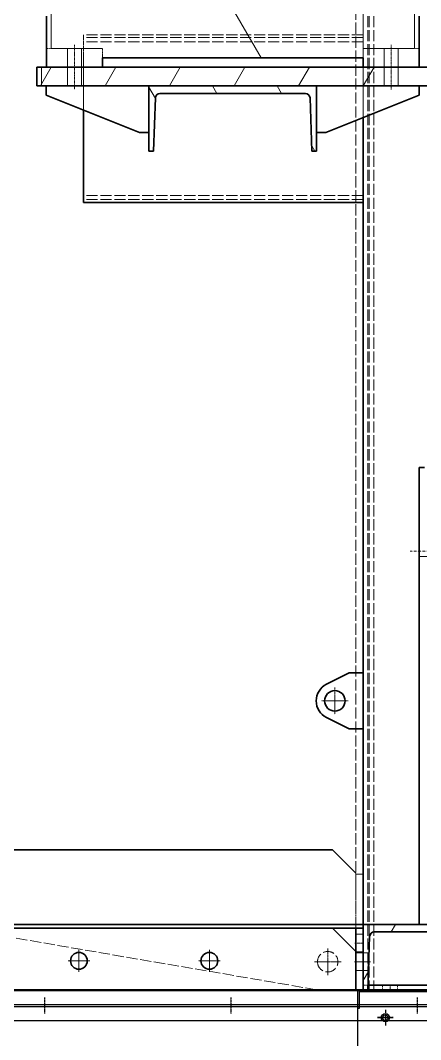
# Model space of a CAD drawing. Header units: millimetres. Extents: x 8833 to 38240, y 5836 to 26631.
# Drawn here: x 19169 to 19599, y 12357 to 13451 of the extents above; entities that cross this region are included whole.
import ezdxf

# ---------------------------------------------------------------- set-up
doc = ezdxf.new("R2010")
doc.units = ezdxf.units.MM
for name, pattern in [('CENTER', [2, 1.25, -0.25, 0.25, -0.25]), ('DASHDOT', [18.5, 12, -3, 0.5, -3]), ('DASHED', [15, 12, -3])]:
    doc.linetypes.add(name, pattern=pattern)
doc.layers.add('center', color=1, linetype='CENTER')

# ---------------------------------------------------------------- blocks, each defined once
blk = doc.blocks.new('A$C55E021B5')
at = {"color": 7, "linetype": 'DASHED', "lineweight": 13}
for p, q in [((708.4, 2140.5), (708.4, 0.5)), ((713.4, 2140.5), (713.4, 0.5)), ((715, 2140.5), (715, 0.5)), ((720, 1968.5), (720, 172.5)), ((720, 168.1), (720, 1070.5)), ((728, 66.5), (728, 1070.5)), ((720, 1025.5), (1020, 1025.5)), ((720, 1022.5), (1020, 1022.5)), ((720, 1018), (1020, 1018)), ((720, 853), (1020, 853)), ((720, 848.5), (1020, 848.5)), ((770, 0.5), (1362, 101.9))]:
    blk.add_line(p, q, dxfattribs=at)
at = {"color": 7, "linetype": 'DASHED', "lineweight": 13, "ltscale": 0.233333}
blk.add_line((720, 1140.5), (720, 1000.5), dxfattribs=at)
at = {"color": 7, "lineweight": 13, "ltscale": 0.26943}
blk.add_line((910.4, 1140.5), (829.6, 1000.5), dxfattribs=at)
at = {"color": 7, "linetype": 'DASHED', "lineweight": 13, "ltscale": 0.099773}
for p, q in [((664.8, 1070.4), (664.8, 1010.5)), ((1054.8, 1070.4), (1054.8, 1010.5))]:
    blk.add_line(p, q, dxfattribs=at)
at = {"color": 7, "lineweight": 35, "ltscale": 0.091666}
for p, q in [((659.8, 1045.5), (659.8, 990.5)), ((1059.8, 1045.5), (1059.8, 990.5))]:
    blk.add_line(p, q, dxfattribs=at)
at = {"color": 7, "linetype": 'DASHED', "lineweight": 13, "ltscale": 0.041666}
blk.add_line((720, 1025.5), (720, 1000.5), dxfattribs=at)
at = {"color": 7, "linetype": 'DASHED', "lineweight": 13, "ltscale": 0.135}
blk.add_line((1020, 1025.5), (1020, 944.5), dxfattribs=at)
at = {"color": 7, "linetype": 'DASHED', "lineweight": 13, "ltscale": 0.008334}
blk.add_line((664.8, 1010.5), (659.8, 1010.5), dxfattribs=at)
at = {"color": 7, "linetype": 'DASHED', "lineweight": 13, "ltscale": 0.091666}
blk.add_line((719.8, 1010.5), (664.8, 1010.5), dxfattribs=at)
at = {"color": 7, "linetype": 'DASHED', "lineweight": 13, "ltscale": 0.033333}
for p, q in [((682.3, 1010.5), (682.3, 990.5)), ((697.3, 1010.5), (697.3, 990.5)), ((1022.3, 1010.5), (1022.3, 990.5)), ((1037.3, 1010.5), (1037.3, 990.5))]:
    blk.add_line(p, q, dxfattribs=at)
at = {"color": 7, "linetype": 'DASHDOT', "lineweight": 13, "ltscale": 0.080001}
for p, q in [((689.8, 966.5), (689.8, 1014.5)), ((1029.8, 1014.5), (1029.8, 966.5))]:
    blk.add_line(p, q, dxfattribs=at)
at = {"color": 7, "linetype": 'DASHED', "lineweight": 13, "ltscale": 0.016667}
for p, q in [((719.8, 1010.5), (719.8, 1000.5)), ((999.8, 1010.5), (999.8, 1000.5))]:
    blk.add_line(p, q, dxfattribs=at)
at = {"color": 7, "linetype": 'DASHED', "lineweight": 13, "ltscale": 0.091667}
blk.add_line((1054.8, 1010.5), (999.8, 1010.5), dxfattribs=at)
at = {"color": 7, "linetype": 'DASHED', "lineweight": 13, "ltscale": 0.008333}
for p, q in [((1059.8, 1010.5), (1054.8, 1010.5)), ((683.1, 0.5), (683.1, 5.5)), ((683.1, 0.5), (683.1, 5.5)), ((699.1, 0.5), (699.1, 5.5)), ((699.1, 0.5), (699.1, 5.5)), ((720, 5.5), (720, 0.5)), ((720, 5.5), (720, 0.5))]:
    blk.add_line(p, q, dxfattribs=at)
at = {"color": 7, "lineweight": 35, "ltscale": 0.466666}
blk.add_line((999.8, 1000.5), (719.8, 1000.5), dxfattribs=at)
at = {"color": 7, "lineweight": 35, "ltscale": 0.016666}
for p, q in [((719.8, 1000.5), (719.8, 990.5)), ((999.8, 1000.5), (999.8, 990.5)), ((950, 920.5), (960, 920.5))]:
    blk.add_line(p, q, dxfattribs=at)
at = {"color": 7, "lineweight": 35, "ltscale": 0.016667}
for p, q in [((720, 1000.5), (720, 990.5)), ((720, 1000.5), (720, 990.5)), ((760, 920.5), (770, 920.5))]:
    blk.add_line(p, q, dxfattribs=at)
at = {"color": 7, "lineweight": 35}
for p, q in [((1070.3, 990.5), (650.3, 990.5)), ((1070.3, 970.5), (650.3, 970.5)), ((720, 936.5), (720, 70.5)), ((720, 845.5), (1020, 845.5)), ((660, 560.8), (660, 70.5)), ((753, 150.5), (1337, 150.5)), ((1370, 70.5), (720, 70.5)), ((720, 66.5), (1370, 66.5)), ((753, 66.5), (1337, 66.5)), ((728, 0.5), (1362, 0.5))]:
    blk.add_line(p, q, dxfattribs=at)
at = {"color": 7, "lineweight": 35, "ltscale": 0.1}
for p, q in [((659.8, 990.5), (719.8, 990.5)), ((999.8, 990.5), (1059.8, 990.5))]:
    blk.add_line(p, q, dxfattribs=at)
at = {"color": 7, "linetype": 'DASHED', "lineweight": 13, "ltscale": 0.033334}
for p, q in [((682.3, 990.5), (682.3, 970.5)), ((697.3, 990.5), (697.3, 970.5)), ((1022.3, 990.5), (1022.3, 970.5)), ((1037.3, 990.5), (1037.3, 970.5)), ((1065.3, 990.5), (1065.3, 970.5))]:
    blk.add_line(p, q, dxfattribs=at)
at = {"color": 7, "lineweight": 13, "ltscale": 0.03849}
for p, q in [((719.9, 970.5), (708.3, 990.5)), ((789.2, 970.5), (777.6, 990.5)), ((858.5, 970.5), (846.9, 990.5)), ((927.7, 970.5), (916.2, 990.5)), ((997, 970.5), (985.5, 990.5)), ((1066.3, 970.5), (1054.8, 990.5))]:
    blk.add_line(p, q, dxfattribs=at)
at = {"color": 7, "linetype": 'DASHED', "lineweight": 13, "ltscale": 0.09}
blk.add_line((720, 990.5), (720, 936.5), dxfattribs=at)
blk.add_line((720, 990.5), (720, 936.5), dxfattribs=at)
at = {"color": 7, "lineweight": 35, "ltscale": 0.033334}
blk.add_line((1070.3, 970.5), (1070.3, 990.5), dxfattribs=at)
at = {"color": 7, "lineweight": 35, "ltscale": 0.183334}
blk.add_line((660, 970.5), (770, 970.5), dxfattribs=at)
at = {"color": 7, "lineweight": 35, "ltscale": 0.01666}
for p, q in [((660, 970.5), (660, 960.5)), ((1060, 970.5), (1060, 960.5))]:
    blk.add_line(p, q, dxfattribs=at)
at = {"color": 7, "lineweight": 35, "ltscale": 0.116666}
for p, q in [((770, 900.5), (770, 970.5)), ((950, 970.5), (950, 900.5))]:
    blk.add_line(p, q, dxfattribs=at)
at = {"color": 7, "lineweight": 35, "ltscale": 0.3}
blk.add_line((770, 970.5), (950, 970.5), dxfattribs=at)
at = {"color": 7, "lineweight": 35, "ltscale": 0.083327}
blk.add_line((770, 970.5), (770, 920.5), dxfattribs=at)
at = {"color": 7, "lineweight": 13, "ltscale": 0.015396}
for p, q in [((812.3, 970.5), (807.6, 962.5)), ((881.5, 970.5), (876.9, 962.5)), ((689.9, 62.5), (685.2, 70.5))]:
    blk.add_line(p, q, dxfattribs=at)
at = {"color": 7, "lineweight": 13, "ltscale": 0.023242}
blk.add_line((950, 969.1), (943, 957), dxfattribs=at)
at = {"color": 7, "lineweight": 35, "ltscale": 0.183333}
blk.add_line((950, 970.5), (1060, 970.5), dxfattribs=at)
at = {"color": 7, "linetype": 'DASHED', "lineweight": 13, "ltscale": 0.083327}
blk.add_line((950, 970.5), (950, 920.5), dxfattribs=at)
at = {"color": 7, "lineweight": 35, "ltscale": 0.179505}
for p, q in [((660, 960.5), (760, 920.5)), ((1060, 960.5), (960, 920.5))]:
    blk.add_line(p, q, dxfattribs=at)
at = {"color": 7, "lineweight": 35, "ltscale": 0.095349}
for p, q in [((777, 957.7), (775, 900.5)), ((945, 900.5), (943, 957.7)), ((713, 57.7), (715, 0.5))]:
    blk.add_line(p, q, dxfattribs=at)
at = {"color": 7, "lineweight": 35, "ltscale": 0.260021}
blk.add_line((938, 962.5), (782, 962.5), dxfattribs=at)
at = {"color": 7, "lineweight": 35, "ltscale": 0.165}
blk.add_line((1020, 944.5), (1020, 845.5), dxfattribs=at)
at = {"color": 7, "lineweight": 35, "ltscale": 0.151667}
blk.add_line((720, 936.5), (720, 845.5), dxfattribs=at)
at = {"color": 7, "lineweight": 35, "ltscale": 0.008333}
blk.add_line((775, 900.5), (770, 900.5), dxfattribs=at)
at = {"color": 7, "lineweight": 13, "ltscale": 0.011174}
blk.add_line((775.2, 906.3), (771.8, 900.5), dxfattribs=at)
at = {"color": 7, "lineweight": 35, "ltscale": 0.008334}
for p, q in [((950, 900.5), (945, 900.5)), ((715, 0.5), (720, 0.5))]:
    blk.add_line(p, q, dxfattribs=at)
at = {"color": 7, "lineweight": 35, "ltscale": 0.01}
blk.add_line((654, 560.8), (660, 560.8), dxfattribs=at)
at = {"color": 7, "linetype": 'DASHDOT', "lineweight": 13, "ltscale": 0.252}
blk.add_line((518.2, 471.1), (669.4, 471.1), dxfattribs=at)
at = {"color": 7, "linetype": 'DASHED', "lineweight": 13, "ltscale": 0.1}
for p, q in [((660, 465.5), (600, 465.5)), ((720, 340.5), (720, 280.5))]:
    blk.add_line(p, q, dxfattribs=at)
at = {"color": 7, "lineweight": 35, "ltscale": 0.025}
for p, q in [((720, 340.5), (735, 340.5)), ((720, 280.5), (735, 280.5))]:
    blk.add_line(p, q, dxfattribs=at)
at = {"color": 7, "lineweight": 35, "ltscale": 0.045137}
for p, q in [((735, 340.5), (759.2, 328.4)), ((759.2, 292.6), (735, 280.5))]:
    blk.add_line(p, q, dxfattribs=at)
at = {"color": 7, "linetype": 'DASHDOT', "lineweight": 13, "ltscale": 0.047667}
for p, q in [((750.3, 324.8), (750.3, 296.2)), ((736, 310.5), (764.6, 310.5)), ((758, 44.8), (758, 16.2)), ((743.7, 30.5), (772.3, 30.5))]:
    blk.add_line(p, q, dxfattribs=at)
at = {"color": 7, "lineweight": 35, "ltscale": 0.17003}
blk.add_line((720, 172.5), (720, 70.5), dxfattribs=at)
at = {"color": 7, "lineweight": 35, "ltscale": 0.16261}
blk.add_line((720, 70.5), (720, 168.1), dxfattribs=at)
at = {"color": 7, "lineweight": 35, "ltscale": 0.058926}
for p, q in [((753, 150.5), (728, 125.5)), ((753, 66.5), (728, 41.5))]:
    blk.add_line(p, q, dxfattribs=at)
at = {"color": 7, "linetype": 'DASHED', "lineweight": 13, "ltscale": 0.013333}
for p, q in [((720, 124.5), (728, 124.5)), ((728, 60), (720, 60)), ((728, 41), (720, 41)), ((720, 40), (728, 40)), ((720, 21), (728, 21))]:
    blk.add_line(p, q, dxfattribs=at)
at = {"color": 7, "linetype": 'DASHED', "lineweight": 13, "ltscale": 0.14}
blk.add_line((728, 41.5), (728, 125.5), dxfattribs=at)
at = {"color": 7, "lineweight": 35, "ltscale": 0.233334}
for p, q in [((720, 70.5), (580, 70.5)), ((580, 0.5), (720, 0.5)), ((720, 0.5), (580, 0.5)), ((720, 0.5), (580, 0.5))]:
    blk.add_line(p, q, dxfattribs=at)
at = {"color": 7, "linetype": 'DASHED', "lineweight": 13, "ltscale": 0.01}
blk.add_line((654, 70.5), (660, 70.5), dxfattribs=at)
at = {"color": 7, "linetype": 'DASHED', "lineweight": 13, "ltscale": 0.116667}
blk.add_line((720, 70.5), (720, 0.5), dxfattribs=at)
at = {"color": 7, "lineweight": 35, "ltscale": 0.116667}
blk.add_line((720, 70.5), (720, 0.5), dxfattribs=at)
at = {"color": 7, "lineweight": 35, "ltscale": 0.006667}
blk.add_line((720, 66.5), (720, 70.5), dxfattribs=at)
at = {"color": 7, "linetype": 'DASHED', "lineweight": 13, "ltscale": 0.006667}
blk.add_line((720, 66.5), (720, 70.5), dxfattribs=at)
at = {"color": 7, "lineweight": 35, "ltscale": 0.11}
for p, q in [((720, 66.5), (720, 0.5)), ((728, 66.5), (728, 0.5))]:
    blk.add_line(p, q, dxfattribs=at)
at = {"color": 7, "lineweight": 35, "ltscale": 0.013333}
for p, q in [((720, 66.5), (728, 66.5)), ((720, 0.5), (728, 0.5))]:
    blk.add_line(p, q, dxfattribs=at)
at = {"color": 7, "lineweight": 35, "ltscale": 0.193355}
blk.add_line((592, 62.5), (708, 62.5), dxfattribs=at)
at = {"color": 7, "linetype": 'DASHDOT', "lineweight": 13, "ltscale": 0.016}
blk.add_line((728.8, 50.5), (719.2, 50.5), dxfattribs=at)
at = {"color": 7, "linetype": 'DASHED', "lineweight": 13, "ltscale": 0.010632}
blk.add_line((713.6, 40), (720, 40), dxfattribs=at)
at = {"color": 7, "linetype": 'DASHED', "lineweight": 13, "ltscale": 0.010079}
for p, q in [((720, 40), (714, 40)), ((720, 21), (714, 21))]:
    blk.add_line(p, q, dxfattribs=at)
at = {"color": 7, "lineweight": 35, "ltscale": 0.068333}
blk.add_line((728, 41.5), (728, 0.5), dxfattribs=at)
at = {"color": 7, "linetype": 'DASHDOT', "lineweight": 13, "ltscale": 0.039}
for p, q in [((885, 43.2), (885, 19.8)), ((1025, 43.2), (1025, 19.8)), ((873.3, 31.5), (896.7, 31.5)), ((1013.3, 31.5), (1036.7, 31.5))]:
    blk.add_line(p, q, dxfattribs=at)
at = {"color": 7, "linetype": 'DASHDOT', "lineweight": 13, "ltscale": 0.02876}
blk.add_line((712.2, 30.5), (729.4, 30.5), dxfattribs=at)
at = {"color": 7, "linetype": 'DASHED', "lineweight": 13, "ltscale": 0.009527}
blk.add_line((714.3, 21), (720, 21), dxfattribs=at)
at = {"color": 7, "lineweight": 13, "ltscale": 0.018955}
blk.add_line((720, 10.3), (714.3, 20.2), dxfattribs=at)
at = {"color": 7, "lineweight": 35, "ltscale": 0.216085}
blk.add_line((585.2, 5.5), (714.8, 5.5), dxfattribs=at)
blk.add_line((585.2, 5.5), (714.8, 5.5), dxfattribs=at)
at = {"color": 7, "linetype": 'DASHDOT', "lineweight": 13, "ltscale": 0.01}
blk.add_line((691.1, 0), (691.1, 6), dxfattribs=at)
at = {"color": 7, "linetype": 'DASHED', "lineweight": 13, "ltscale": 0.008624}
blk.add_line((714.8, 5.5), (720, 5.5), dxfattribs=at)
blk.add_line((714.8, 5.5), (720, 5.5), dxfattribs=at)
at = {"color": 7, "lineweight": 35}
for centre, radius in [((750.3, 310.5), 11), ((885, 31.5), 9), ((1025, 31.5), 9)]:
    blk.add_circle(centre, radius, dxfattribs=at)
at = {"color": 7, "linetype": 'DASHED', "lineweight": 13}
blk.add_circle((758, 30.5), 11, dxfattribs=at)
at = {"color": 7, "lineweight": 35}
for centre, radius, start, end in [((782, 957.5), 5, 90, 178), ((938, 957.5), 5, 2, 90), ((750.3, 310.5), 20, 296.565, 63.4349), ((708, 57.5), 5, 2, 90)]:
    blk.add_arc(centre, radius, start, end, dxfattribs=at)
at = {"color": 7, "linetype": 'DASHED', "lineweight": 13}
for ratio, start_param, end_param in [(0.034921, 1.0708, 3.14163), (0.034919, 0.00005, 1.070675), (0.034921, 4.212393, 6.283223), (0.034919, 3.141642, 4.212267)]:
    blk.add_ellipse((714, 30.5), major_axis=(0, 9.5), ratio=ratio, start_param=start_param, end_param=end_param, dxfattribs=at)
blk = doc.blocks.new('A$C3A446159')
for p, q in [((0, 150), (0, 0)), ((0, 150), (150, 150)), ((0, 150), (0, 130)), ((2, 148), (148, 148)), ((2, 148), (2, 130)), ((148, 148), (148, 2)), ((150, 150), (150, 0)), ((2, 130), (0, 130)), ((2, 20), (0, 20)), ((0, 0), (0, 20)), ((2, 2), (2, 20)), ((0, 0), (150, 0)), ((2, 2), (148, 2))]:
    blk.add_line(p, q)
for centre in [(30, 120), (120, 120), (30, 30), (120, 30)]:
    blk.add_circle(centre, 3)
at = {"layer": 'center'}
for p, q in [((30, 128.5), (30, 111.5)), ((120, 128.5), (120, 111.5)), ((38.5, 120), (21.5, 120)), ((128.5, 120), (111.5, 120)), ((30, 38.5), (30, 21.5)), ((120, 38.5), (120, 21.5)), ((38.5, 30), (21.5, 30)), ((128.5, 30), (111.5, 30))]:
    blk.add_line(p, q, dxfattribs=at)
blk = doc.blocks.new('A$C25707C5C')
blk.add_circle((715.9, 222), 4.5)
blk.add_circle((715.9, 222), 4.5)
blk.add_circle((715.9, 222), 4.5)
blk.add_circle((715.9, 222), 4.5)
at = {"layer": 'center'}
for p, q in [((715.9, 230.5), (715.9, 213.5)), ((715.9, 230.5), (715.9, 213.5)), ((707.4, 222), (724.4, 222)), ((707.4, 222), (724.4, 222))]:
    blk.add_line(p, q, dxfattribs=at)
blk = doc.blocks.new('A$C254622FA')
at = {"color": 7}
for p, q in [((0, 500), (3400, 500)), ((15, 485), (3385, 485))]:
    blk.add_line(p, q, dxfattribs=at)
blk = doc.blocks.new('A$C35EA48DC')
for p, q in [((99, 24.5), (1085, 24.5)), ((0, 9.5), (1100, 9.5))]:
    blk.add_line(p, q)
at = {"layer": 'center'}
for p, q in [((450, 17), (450, 0)), ((650, 17), (650, 0)), ((850, 17), (850, 0))]:
    blk.add_line(p, q, dxfattribs=at)
blk = doc.blocks.new("1'")
for name, p in [('A$C25707C5C', (18845.3, 12158.9)), ('A$C3A446159', (19531.2, 12260.9)), ('A$C254622FA', (18745.3, 11892.9))]:
    blk.add_blockref(name, p)
at = {"color": 7}
blk.add_blockref('A$C35EA48DC', (18745.4, 12385.4), dxfattribs=at)
at = {"xscale": -1}
blk.add_blockref('A$C55E021B5', (20257.3, 12410.4), dxfattribs=at)

msp = doc.modelspace()

# ---------------------------------------------------------------- block references
msp.add_blockref("1'", (0, 0))

doc.saveas('drawing.dxf')
